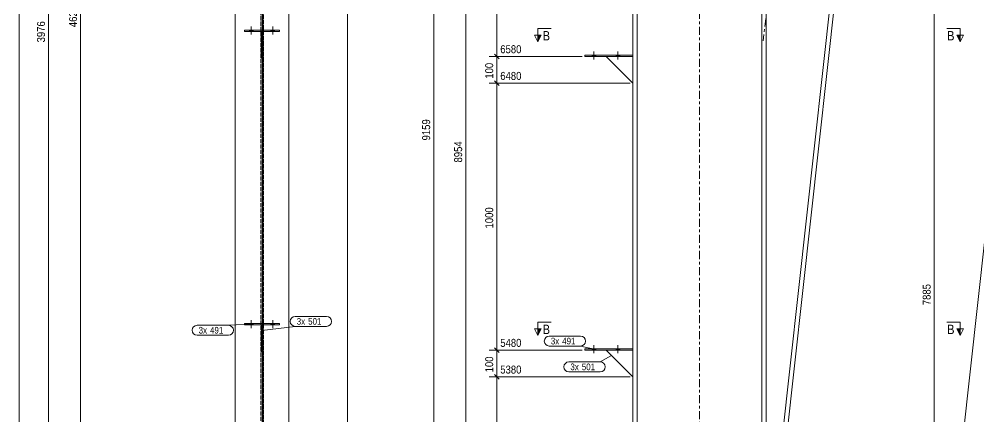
# Model space of a CAD drawing. Header units: millimetres. Extents: x 2 to 579, y 1 to 825.
# Drawn here: x 5 to 364.8, y 270.4 to 419.4 of the extents above; entities that cross this region are included whole.
import ezdxf

# ---------------------------------------------------------------- set-up
doc = ezdxf.new("R2010")
doc.units = ezdxf.units.MM
for name, pattern in [('XKITLINE00', [0]), ('XKITLINE01', [4, 1, -1, 1, -1]), ('XKITLINE02', [4, 2, -2]), ('XKITLINE03', [6, 3, -1, 1, -1])]:
    doc.linetypes.add(name, pattern=pattern)
for name, color, linetype, lineweight in [('Bolt', 3, 'Continuous', 0), ('Dimensions', 7, 'Continuous', 0), ('DrawingSheet', 5, 'Continuous', 0), ('Part', 2, 'Continuous', 0), ('PartMark', 7, 'Continuous', 0), ('Section', 6, 'Continuous', 0)]:
    doc.layers.add(name, color=color, linetype=linetype, lineweight=lineweight)
doc.styles.add('ARIAL', font='ARIAL.TTF')

# ---------------------------------------------------------------- blocks, each defined once
blk = doc.blocks.new('*A11')
at = {"layer": 'Bolt'}
for points in [[(260.54, 583.15), (260.06, 583.05), (259.58, 583.15), (259.18, 583.42), (258.91, 583.82), (258.81, 584.3), (258.81, 587.8), (258.91, 588.28), (259.18, 588.68), (259.58, 588.96), (260.06, 589.05), (260.54, 588.96), (260.94, 588.68), (261.21, 588.28), (261.31, 587.8), (261.31, 584.3), (261.21, 583.82), (260.94, 583.42)], [(260.54, 191.15), (260.06, 191.05), (259.58, 191.15), (259.18, 191.42), (258.91, 191.82), (258.81, 192.3), (258.81, 195.8), (258.91, 196.28), (259.18, 196.68), (259.58, 196.96), (260.06, 197.05), (260.54, 196.96), (260.94, 196.68), (261.21, 196.28), (261.31, 195.8), (261.31, 192.3), (261.21, 191.82), (260.94, 191.42)]]:
    blk.add_hatch(color=3, dxfattribs=at).paths.add_polyline_path(points, flags=17)
at = {"layer": 'Bolt', "color": 3, "linetype": 'XKITLINE00', "lineweight": 0}
for p, q in [((260.06, 588.55), (260.06, 583.55)), ((262.56, 586.05), (257.56, 586.05)), ((260.06, 196.55), (260.06, 191.55)), ((262.56, 194.05), (257.56, 194.05))]:
    blk.add_line(p, q, dxfattribs=at)
blk = doc.blocks.new('*A12')
at = {"layer": 'Bolt'}
for points in [[(219.76, 295.43), (219.76, 295.93), (221.16, 295.93), (221.16, 295.43)], [(219.76, 295.43), (219.76, 295.93), (221.16, 295.93), (221.16, 295.43)], [(228.76, 295.43), (228.76, 295.93), (230.16, 295.93), (230.16, 295.43)], [(228.76, 295.43), (228.76, 295.93), (230.16, 295.93), (230.16, 295.43)]]:
    blk.add_hatch(color=3, dxfattribs=at).paths.add_polyline_path(points, flags=17)
at = {"layer": 'Bolt', "color": 3, "linetype": 'XKITLINE00', "lineweight": 0}
for p, q in [((219.76, 295.43), (219.76, 295.93)), ((219.76, 295.43), (219.76, 295.93)), ((220.46, 294.27), (220.46, 297.27)), ((220.46, 294.27), (220.46, 297.27)), ((221.16, 295.43), (221.16, 295.93)), ((221.16, 295.43), (221.16, 295.93)), ((228.76, 295.43), (228.76, 295.93)), ((228.76, 295.43), (228.76, 295.93)), ((229.46, 294.27), (229.46, 297.27)), ((229.46, 294.27), (229.46, 297.27)), ((230.16, 295.43), (230.16, 295.93)), ((230.16, 295.43), (230.16, 295.93))]:
    blk.add_line(p, q, dxfattribs=at)
blk = doc.blocks.new('*A15')
at = {"layer": 'Bolt'}
for points in [[(219.76, 405.43), (219.76, 405.93), (221.16, 405.93), (221.16, 405.43)], [(219.76, 405.43), (219.76, 405.93), (221.16, 405.93), (221.16, 405.43)], [(228.76, 405.43), (228.76, 405.93), (230.16, 405.93), (230.16, 405.43)], [(228.76, 405.43), (228.76, 405.93), (230.16, 405.93), (230.16, 405.43)]]:
    blk.add_hatch(color=3, dxfattribs=at).paths.add_polyline_path(points, flags=17)
at = {"layer": 'Bolt', "color": 3, "linetype": 'XKITLINE00', "lineweight": 0}
for p, q in [((220.46, 404.27), (220.46, 407.27)), ((220.46, 404.27), (220.46, 407.27)), ((229.46, 404.27), (229.46, 407.27)), ((229.46, 404.27), (229.46, 407.27)), ((219.76, 405.43), (219.76, 405.93)), ((219.76, 405.43), (219.76, 405.93)), ((221.16, 405.43), (221.16, 405.93)), ((221.16, 405.43), (221.16, 405.93)), ((228.76, 405.43), (228.76, 405.93)), ((228.76, 405.43), (228.76, 405.93)), ((230.16, 405.43), (230.16, 405.93)), ((230.16, 405.43), (230.16, 405.93))]:
    blk.add_line(p, q, dxfattribs=at)
blk = doc.blocks.new('*A23')
at = {"layer": 'Part', "color": 2, "linetype": 'XKITLINE00', "lineweight": 0}
for p, q in [((235.06, 642.85), (235.06, 125.55)), ((236.66, 641.73), (236.66, 125.55)), ((283.46, 125.55), (283.46, 609.02)), ((285.06, 125.55), (285.06, 607.9))]:
    blk.add_line(p, q, dxfattribs=at)
at = {"layer": 'Part', "color": 7, "linetype": 'XKITLINE03', "lineweight": 0}
blk.add_line((260.06, 125.55), (260.06, 635.38), dxfattribs=at)
blk = doc.blocks.new('*A24')
at = {"layer": 'Part', "color": 2, "linetype": 'XKITLINE00', "lineweight": 0}
blk.add_line((225.06, 295.43), (235.06, 285.43), dxfattribs=at)
at = {"layer": 'Part', "color": 7, "linetype": 'XKITLINE01', "lineweight": 0}
for p, q in [((235.06, 295.43), (225.06, 295.43)), ((235.06, 285.43), (235.06, 295.43))]:
    blk.add_line(p, q, dxfattribs=at)
blk = doc.blocks.new('*A25')
at = {"layer": 'Part', "color": 2, "linetype": 'XKITLINE00', "lineweight": 0}
for p, q in [((217.06, 295.43), (217.06, 295.93)), ((217.06, 295.93), (235.06, 295.93)), ((217.06, 295.43), (235.06, 295.43))]:
    blk.add_line(p, q, dxfattribs=at)
at = {"layer": 'Part', "color": 7, "linetype": 'XKITLINE01', "lineweight": 0}
blk.add_line((235.06, 295.93), (235.06, 295.43), dxfattribs=at)
blk = doc.blocks.new('*A27')
at = {"layer": 'Part', "color": 2, "linetype": 'XKITLINE00', "lineweight": 0}
for p, q in [((217.06, 405.43), (217.06, 405.93)), ((217.06, 405.93), (235.06, 405.93)), ((217.06, 405.43), (235.06, 405.43))]:
    blk.add_line(p, q, dxfattribs=at)
at = {"layer": 'Part', "color": 7, "linetype": 'XKITLINE01', "lineweight": 0}
blk.add_line((235.06, 405.93), (235.06, 405.43), dxfattribs=at)
blk = doc.blocks.new('*A28')
at = {"layer": 'Part', "color": 2, "linetype": 'XKITLINE00', "lineweight": 0}
blk.add_line((225.06, 405.43), (235.06, 395.43), dxfattribs=at)
at = {"layer": 'Part', "color": 7, "linetype": 'XKITLINE01', "lineweight": 0}
for p, q in [((235.06, 405.43), (225.06, 405.43)), ((235.06, 395.43), (235.06, 405.43))]:
    blk.add_line(p, q, dxfattribs=at)
blk = doc.blocks.new('*A37')
at = {"layer": 'Part', "color": 7, "linetype": 'XKITLINE03', "lineweight": 0}
blk.add_line((305.28, 604.47), (283.96, 411.29), dxfattribs=at)
at = {"layer": 'Part', "color": 2, "linetype": 'XKITLINE00', "lineweight": 0}
for p, q in [((286.26, 607.06), (285.06, 606.43)), ((285.06, 606.43), (286.27, 607.05)), ((326.04, 579.26), (285.06, 207.9)), ((286.65, 207.73), (327.54, 578.21)), ((285.06, 207.9), (286.65, 207.73))]:
    blk.add_line(p, q, dxfattribs=at)
at = {"layer": 'Part', "color": 7, "linetype": 'XKITLINE01', "lineweight": 0}
for p, q in [((285.06, 606.43), (285.06, 606.43)), ((285.06, 207.9), (285.06, 606.43)), ((285.06, 606.43), (285.06, 606.43)), ((286.29, 607.07), (286.26, 607.06)), ((286.29, 607.07), (286.27, 607.05)), ((286.27, 607.05), (327.54, 578.21)), ((326.04, 579.26), (286.29, 607.07))]:
    blk.add_line(p, q, dxfattribs=at)
blk = doc.blocks.new('*A48')
at = {"layer": 'Bolt', "color": 3, "linetype": 'XKITLINE02', "lineweight": 0}
for p, q in [((95.53, 598.45), (96.53, 598.45)), ((94.03, 595.45), (98.03, 595.45)), ((95.53, 592.45), (96.53, 592.45)), ((95.53, 206.45), (96.53, 206.45)), ((94.03, 203.45), (98.03, 203.45)), ((95.53, 200.45), (96.53, 200.45))]:
    blk.add_line(p, q, dxfattribs=at)
blk = doc.blocks.new('*A49')
at = {"layer": 'Bolt'}
for points in [[(92.73, 305.33), (92.73, 304.83), (91.33, 304.83), (91.33, 305.33)], [(92.73, 305.33), (92.73, 304.83), (91.33, 304.83), (91.33, 305.33)], [(100.73, 305.33), (100.73, 304.83), (99.33, 304.83), (99.33, 305.33)], [(100.73, 305.33), (100.73, 304.83), (99.33, 304.83), (99.33, 305.33)]]:
    blk.add_hatch(color=3, dxfattribs=at).paths.add_polyline_path(points, flags=17)
at = {"layer": 'Bolt', "color": 3, "linetype": 'XKITLINE00', "lineweight": 0}
for p, q in [((92.03, 303.67), (92.03, 306.67)), ((92.03, 303.67), (92.03, 306.67)), ((100.03, 303.67), (100.03, 306.67)), ((100.03, 303.67), (100.03, 306.67)), ((91.33, 304.83), (91.33, 305.33)), ((91.33, 304.83), (91.33, 305.33)), ((92.73, 304.83), (92.73, 305.33)), ((92.73, 304.83), (92.73, 305.33)), ((99.33, 304.83), (99.33, 305.33)), ((99.33, 304.83), (99.33, 305.33)), ((100.73, 304.83), (100.73, 305.33)), ((100.73, 304.83), (100.73, 305.33))]:
    blk.add_line(p, q, dxfattribs=at)
blk = doc.blocks.new('*A52')
at = {"layer": 'Bolt'}
for points in [[(92.73, 415.33), (92.73, 414.83), (91.33, 414.83), (91.33, 415.33)], [(92.73, 415.33), (92.73, 414.83), (91.33, 414.83), (91.33, 415.33)], [(100.73, 415.33), (100.73, 414.83), (99.33, 414.83), (99.33, 415.33)], [(100.73, 415.33), (100.73, 414.83), (99.33, 414.83), (99.33, 415.33)]]:
    blk.add_hatch(color=3, dxfattribs=at).paths.add_polyline_path(points, flags=17)
at = {"layer": 'Bolt', "color": 3, "linetype": 'XKITLINE00', "lineweight": 0}
for p, q in [((91.33, 414.83), (91.33, 415.33)), ((91.33, 414.83), (91.33, 415.33)), ((92.03, 413.67), (92.03, 416.67)), ((92.03, 413.67), (92.03, 416.67)), ((92.73, 414.83), (92.73, 415.33)), ((92.73, 414.83), (92.73, 415.33)), ((99.33, 414.83), (99.33, 415.33)), ((99.33, 414.83), (99.33, 415.33)), ((100.03, 413.67), (100.03, 416.67)), ((100.03, 413.67), (100.03, 416.67)), ((100.73, 414.83), (100.73, 415.33)), ((100.73, 414.83), (100.73, 415.33))]:
    blk.add_line(p, q, dxfattribs=at)
blk = doc.blocks.new('*A60')
at = {"layer": 'Part', "color": 2, "linetype": 'XKITLINE00', "lineweight": 0}
for p, q in [((86.03, 652.25), (86.03, 134.95)), ((106.03, 652.25), (106.03, 134.95))]:
    blk.add_line(p, q, dxfattribs=at)
at = {"layer": 'Part', "color": 7, "linetype": 'XKITLINE01', "lineweight": 0}
for p, q in [((95.53, 134.95), (95.53, 651.13)), ((96.53, 651.13), (96.53, 134.95))]:
    blk.add_line(p, q, dxfattribs=at)
at = {"layer": 'Part', "color": 7, "linetype": 'XKITLINE03', "lineweight": 0}
blk.add_line((96.03, 134.95), (96.03, 644.78), dxfattribs=at)
blk = doc.blocks.new('*A61')
at = {"layer": 'Part', "color": 2, "linetype": 'XKITLINE00', "lineweight": 0}
for p, q in [((95.78, 304.83), (95.78, 294.83)), ((96.28, 304.83), (96.28, 294.83)), ((95.78, 294.83), (96.28, 294.83))]:
    blk.add_line(p, q, dxfattribs=at)
at = {"layer": 'Part', "color": 7, "linetype": 'XKITLINE01', "lineweight": 0}
blk.add_line((95.78, 304.83), (96.28, 304.83), dxfattribs=at)
blk.add_line((95.78, 304.83), (96.28, 304.83), dxfattribs=at)
blk = doc.blocks.new('*A62')
at = {"layer": 'Part', "color": 2, "linetype": 'XKITLINE00', "lineweight": 0}
for p, q in [((89.53, 305.33), (89.53, 305.33)), ((89.53, 305.33), (102.53, 305.33)), ((89.53, 305.33), (89.53, 304.83)), ((102.53, 304.83), (89.53, 304.83)), ((102.53, 305.33), (102.53, 305.33)), ((102.53, 305.33), (102.53, 304.83))]:
    blk.add_line(p, q, dxfattribs=at)
at = {"layer": 'Part', "color": 7, "linetype": 'XKITLINE01', "lineweight": 0}
for p, q in [((102.53, 305.33), (89.53, 305.33)), ((102.53, 304.83), (89.53, 304.83))]:
    blk.add_line(p, q, dxfattribs=at)
blk = doc.blocks.new('*A64')
at = {"layer": 'Part', "color": 2, "linetype": 'XKITLINE00', "lineweight": 0}
for p, q in [((89.53, 415.33), (89.53, 415.33)), ((89.53, 415.33), (102.53, 415.33)), ((89.53, 415.33), (89.53, 414.83)), ((102.53, 414.83), (89.53, 414.83)), ((102.53, 415.33), (102.53, 415.33)), ((102.53, 415.33), (102.53, 414.83))]:
    blk.add_line(p, q, dxfattribs=at)
at = {"layer": 'Part', "color": 7, "linetype": 'XKITLINE01', "lineweight": 0}
for p, q in [((102.53, 415.33), (89.53, 415.33)), ((102.53, 414.83), (89.53, 414.83))]:
    blk.add_line(p, q, dxfattribs=at)
blk = doc.blocks.new('*A65')
at = {"layer": 'Part', "color": 2, "linetype": 'XKITLINE00', "lineweight": 0}
for p, q in [((95.78, 414.83), (95.78, 404.83)), ((96.28, 414.83), (96.28, 404.83)), ((95.78, 404.83), (96.28, 404.83))]:
    blk.add_line(p, q, dxfattribs=at)
at = {"layer": 'Part', "color": 7, "linetype": 'XKITLINE01', "lineweight": 0}
blk.add_line((95.78, 414.83), (96.28, 414.83), dxfattribs=at)
blk.add_line((95.78, 414.83), (96.28, 414.83), dxfattribs=at)
blk = doc.blocks.new('*A74')
at = {"layer": 'Part', "color": 7, "linetype": 'XKITLINE01', "lineweight": 0}
for p, q in [((95.53, 616.48), (95.53, 217.31)), ((96.53, 616.46), (95.53, 616.48)), ((95.53, 615.83), (96.53, 615.83)), ((96.53, 616.46), (96.53, 217.31)), ((86.03, 588.66), (86.03, 217.13)), ((86.03, 588.66), (95.53, 588.66)), ((86.03, 587.62), (106.03, 587.62)), ((96.53, 588.66), (106.03, 588.66)), ((106.03, 217.13), (106.03, 588.66)), ((86.03, 217.31), (106.03, 217.31)), ((86.03, 217.13), (106.03, 217.13))]:
    blk.add_line(p, q, dxfattribs=at)
at = {"layer": 'Part', "color": 7, "linetype": 'XKITLINE03', "lineweight": 0}
blk.add_line((96.03, 613.88), (96.03, 420.69), dxfattribs=at)
blk = doc.blocks.new('*A119')
at = {"layer": 'DrawingSheet', "color": 5, "linetype": 'XKITLINE00', "lineweight": 0}
blk.add_line((5, 825), (5, 5), dxfattribs=at)
blk = doc.blocks.new('*A127')
at = {"layer": 'Dimensions', "color": 7, "linetype": 'XKITLINE00', "lineweight": 0}
blk.add_line((160.42, 95.45), (160.42, 661.37), dxfattribs=at)
at = {"layer": 'Dimensions', "color": 3, "style": 'ARIAL', "width": 0.85}
blk.add_text('9159', height=3, rotation=90.0002, dxfattribs=at).set_placement((159.07, 373.96))
blk = doc.blocks.new('*A132')
at = {"layer": 'PartMark', "color": 7, "linetype": 'XKITLINE00', "lineweight": 0}
for p, q in [((203.71, 300.65), (215.49, 300.65)), ((203.71, 296.95), (215.49, 296.95)), ((220.69, 295.8), (215.49, 296.95))]:
    blk.add_line(p, q, dxfattribs=at)
for centre, start, end in [((203.71, 298.8), 90, 270), ((215.49, 298.8), 270, 90)]:
    blk.add_arc(centre, 1.85, start, end, dxfattribs=at)
at = {"layer": 'PartMark', "color": 3, "style": 'ARIAL', "width": 0.85}
for s, p in [('3x', (204.31, 297.55)), ('491', (208.58, 297.55))]:
    blk.add_text(s, height=2.5, dxfattribs=at).set_placement(p)
blk = doc.blocks.new('*A133')
at = {"layer": 'PartMark', "color": 7, "linetype": 'XKITLINE00', "lineweight": 0}
for p, q in [((227.09, 293.4), (222.85, 291)), ((211.06, 291), (222.85, 291)), ((211.06, 287.3), (222.85, 287.3))]:
    blk.add_line(p, q, dxfattribs=at)
for centre, start, end in [((211.06, 289.15), 90, 270), ((222.85, 289.15), 270, 90)]:
    blk.add_arc(centre, 1.85, start, end, dxfattribs=at)
at = {"layer": 'PartMark', "color": 3, "style": 'ARIAL', "width": 0.85}
for s, p in [('3x', (211.66, 287.9)), ('501', (215.93, 287.9))]:
    blk.add_text(s, height=2.5, dxfattribs=at).set_placement(p)
blk = doc.blocks.new('*A136')
at = {"layer": 'Section'}
for points in [[(200.74, 303.43), (199.49, 300.93), (199.49, 303.43)], [(357.75, 303.43), (357.75, 300.93), (356.5, 303.43)]]:
    blk.add_hatch(color=3, dxfattribs=at).paths.add_polyline_path(points, flags=17)
at = {"layer": 'Section', "color": 1, "linetype": 'XKITLINE00', "lineweight": 0}
for p, q in [((199.49, 305.93), (204.49, 305.93)), ((199.49, 305.93), (199.49, 300.93)), ((357.75, 305.93), (352.75, 305.93)), ((357.75, 305.93), (357.75, 300.93))]:
    blk.add_line(p, q, dxfattribs=at)
at = {"layer": 'Section', "color": 3, "linetype": 'XKITLINE00', "lineweight": 0}
for p, q in [((199.49, 300.93), (198.24, 303.43)), ((200.74, 303.43), (198.24, 303.43)), ((199.49, 300.93), (200.74, 303.43)), ((356.5, 303.43), (359, 303.43)), ((357.75, 300.93), (356.5, 303.43)), ((359, 303.43), (357.75, 300.93))]:
    blk.add_line(p, q, dxfattribs=at)
at = {"layer": 'Section', "color": 7, "style": 'ARIAL', "width": 0.85}
for p in [(201.24, 301.43), (352.88, 301.43)]:
    blk.add_text('B', height=3.5, dxfattribs=at).set_placement(p)
blk = doc.blocks.new('*A141')
at = {"layer": 'Section'}
for points in [[(200.74, 413.43), (199.49, 410.93), (199.49, 413.43)], [(357.75, 413.43), (357.75, 410.93), (356.5, 413.43)]]:
    blk.add_hatch(color=3, dxfattribs=at).paths.add_polyline_path(points, flags=17)
at = {"layer": 'Section', "color": 1, "linetype": 'XKITLINE00', "lineweight": 0}
for p, q in [((199.49, 415.93), (204.49, 415.93)), ((199.49, 415.93), (199.49, 410.93)), ((357.75, 415.93), (352.75, 415.93)), ((357.75, 415.93), (357.75, 410.93))]:
    blk.add_line(p, q, dxfattribs=at)
at = {"layer": 'Section', "color": 3, "linetype": 'XKITLINE00', "lineweight": 0}
for p, q in [((199.49, 410.93), (198.24, 413.43)), ((200.74, 413.43), (198.24, 413.43)), ((199.49, 410.93), (200.74, 413.43)), ((356.5, 413.43), (359, 413.43)), ((357.75, 410.93), (356.5, 413.43)), ((359, 413.43), (357.75, 410.93))]:
    blk.add_line(p, q, dxfattribs=at)
at = {"layer": 'Section', "color": 7, "style": 'ARIAL', "width": 0.85}
for p in [(201.24, 411.43), (352.88, 411.43)]:
    blk.add_text('B', height=3.5, dxfattribs=at).set_placement(p)
blk = doc.blocks.new('*A152')
at = {"layer": 'Dimensions', "color": 7, "linetype": 'XKITLINE00', "lineweight": 0}
blk.add_line((172.42, 97.45), (172.42, 642.85), dxfattribs=at)
at = {"layer": 'Dimensions', "color": 3, "style": 'ARIAL', "width": 0.85}
blk.add_text('8954', height=3, rotation=90.0002, dxfattribs=at).set_placement((171.07, 365.7))
blk = doc.blocks.new('*A156')
at = {"layer": 'Dimensions', "color": 7, "linetype": 'XKITLINE00', "lineweight": 0}
blk.add_line((348.06, 97.45), (348.06, 535.93), dxfattribs=at)
at = {"layer": 'Dimensions', "color": 3, "style": 'ARIAL', "width": 0.85}
blk.add_text('7885', height=3, rotation=90.0002, dxfattribs=at).set_placement((346.71, 312.24))
blk = doc.blocks.new('*A159')
at = {"layer": 'Dimensions', "color": 7, "linetype": 'XKITLINE00', "lineweight": 0}
for p, q in [((407.21, 586.9), (408.91, 585.2)), ((261.06, 586.05), (410.46, 586.05)), ((408.06, 194.05), (408.06, 586.05)), ((407.21, 194.9), (408.91, 193.2)), ((261.06, 194.05), (410.46, 194.05))]:
    blk.add_line(p, q, dxfattribs=at)
at = {"layer": 'Dimensions', "color": 3}
for p in [(408.06, 586.05), (408.06, 194.05)]:
    blk.add_point(p, dxfattribs=at)
at = {"layer": 'Dimensions', "color": 3, "style": 'ARIAL', "width": 0.85}
blk.add_text('8386', height=3, dxfattribs=at).set_placement((397.86, 587.25))
blk.add_text('3920', height=3, rotation=90.0002, dxfattribs=at).set_placement((406.71, 385.6))
blk = doc.blocks.new('*A161')
at = {"layer": 'Dimensions', "color": 7, "linetype": 'XKITLINE00', "lineweight": 0}
for p, q in [((234.06, 285.43), (181.21, 285.43)), ((183.21, 286.28), (184.91, 284.58)), ((184.06, 97.45), (184.06, 285.43)), ((234.06, 97.45), (181.21, 97.45)), ((183.21, 98.3), (184.91, 96.6))]:
    blk.add_line(p, q, dxfattribs=at)
at = {"layer": 'Dimensions', "color": 3}
for p in [(184.06, 285.43), (184.06, 97.45)]:
    blk.add_point(p, dxfattribs=at)
at = {"layer": 'Dimensions', "color": 3, "style": 'ARIAL', "width": 0.85}
blk.add_text('5380', height=3, dxfattribs=at).set_placement((185.36, 286.63))
blk.add_text('5380', height=3, rotation=90.0002, dxfattribs=at).set_placement((182.71, 186.99))
blk = doc.blocks.new('*A162')
at = {"layer": 'Dimensions', "color": 7, "linetype": 'XKITLINE00', "lineweight": 0}
for p, q in [((216.06, 295.43), (181.21, 295.43)), ((183.21, 296.28), (184.91, 294.58)), ((184.06, 285.43), (184.06, 295.43)), ((234.06, 285.43), (181.21, 285.43)), ((183.21, 286.28), (184.91, 284.58))]:
    blk.add_line(p, q, dxfattribs=at)
at = {"layer": 'Dimensions', "color": 3}
for p in [(184.06, 295.43), (184.06, 285.43)]:
    blk.add_point(p, dxfattribs=at)
at = {"layer": 'Dimensions', "color": 3, "style": 'ARIAL', "width": 0.85}
blk.add_text('5480', height=3, dxfattribs=at).set_placement((185.36, 296.63))
blk.add_text('100', height=3, rotation=90.0002, dxfattribs=at).set_placement((182.71, 287.09))
blk = doc.blocks.new('*A163')
at = {"layer": 'Dimensions', "color": 7, "linetype": 'XKITLINE00', "lineweight": 0}
for p, q in [((183.21, 396.28), (184.91, 394.58)), ((234.06, 395.43), (181.21, 395.43)), ((184.06, 295.43), (184.06, 395.43)), ((216.06, 295.43), (181.21, 295.43)), ((183.21, 296.28), (184.91, 294.58))]:
    blk.add_line(p, q, dxfattribs=at)
at = {"layer": 'Dimensions', "color": 3}
for p in [(184.06, 395.43), (184.06, 295.43)]:
    blk.add_point(p, dxfattribs=at)
at = {"layer": 'Dimensions', "color": 3, "style": 'ARIAL', "width": 0.85}
blk.add_text('6480', height=3, dxfattribs=at).set_placement((185.36, 396.63))
blk.add_text('1000', height=3, rotation=90.0002, dxfattribs=at).set_placement((182.71, 340.98))
blk = doc.blocks.new('*A164')
at = {"layer": 'Dimensions', "color": 7, "linetype": 'XKITLINE00', "lineweight": 0}
for p, q in [((216.06, 405.43), (181.21, 405.43)), ((183.21, 406.28), (184.91, 404.58)), ((184.06, 395.43), (184.06, 405.43)), ((183.21, 396.28), (184.91, 394.58)), ((234.06, 395.43), (181.21, 395.43))]:
    blk.add_line(p, q, dxfattribs=at)
at = {"layer": 'Dimensions', "color": 3}
for p in [(184.06, 405.43), (184.06, 395.43)]:
    blk.add_point(p, dxfattribs=at)
at = {"layer": 'Dimensions', "color": 3, "style": 'ARIAL', "width": 0.85}
blk.add_text('6580', height=3, dxfattribs=at).set_placement((185.36, 406.63))
blk.add_text('100', height=3, rotation=90.0002, dxfattribs=at).set_placement((182.71, 397.09))
blk = doc.blocks.new('*A165')
at = {"layer": 'Dimensions', "color": 7, "linetype": 'XKITLINE00', "lineweight": 0}
for p, q in [((234.06, 525.43), (181.21, 525.43)), ((183.21, 526.28), (184.91, 524.58)), ((184.06, 405.43), (184.06, 525.43)), ((216.06, 405.43), (181.21, 405.43)), ((183.21, 406.28), (184.91, 404.58))]:
    blk.add_line(p, q, dxfattribs=at)
at = {"layer": 'Dimensions', "color": 3}
for p in [(184.06, 525.43), (184.06, 405.43)]:
    blk.add_point(p, dxfattribs=at)
at = {"layer": 'Dimensions', "color": 3, "style": 'ARIAL', "width": 0.85}
blk.add_text('7780', height=3, dxfattribs=at).set_placement((185.36, 526.63))
blk.add_text('1200', height=3, rotation=90.0002, dxfattribs=at).set_placement((182.71, 460.98))
blk = doc.blocks.new('*A170')
at = {"layer": 'Dimensions', "color": 7, "linetype": 'XKITLINE00', "lineweight": 0}
for p, q in [((326.88, 563.19), (393.55, 555.84)), ((351.92, 200.52), (391.16, 556.1)), ((390.41, 557.04), (391.91, 555.16)), ((287.64, 207.62), (354.31, 200.26)), ((287.64, 207.62), (354.31, 200.26)), ((352.71, 207.7), (351.92, 200.52)), ((351.7, 203.06), (351.92, 200.52)), ((352.69, 202.95), (351.92, 200.52)), ((351.17, 201.46), (352.67, 199.59))]:
    blk.add_line(p, q, dxfattribs=at)
at = {"layer": 'Dimensions', "color": 3}
for p in [(391.16, 556.1), (351.92, 200.52)]:
    blk.add_point(p, dxfattribs=at)
at = {"layer": 'Dimensions', "color": 7}
blk.add_point((351.92, 200.52), dxfattribs=at)
at = {"layer": 'Dimensions', "color": 3, "style": 'ARIAL', "width": 0.85}
for s, rotation, p in [('3577', -6.2968, (381.15, 558.41)), ('3577', 83.7034, (369.71, 374.04)), ('RD', 83.7034, (350.89, 202.09))]:
    blk.add_text(s, height=3, rotation=rotation, dxfattribs=at).set_placement(p)
blk = doc.blocks.new('*A187')
at = {"layer": 'Dimensions', "color": 7, "linetype": 'XKITLINE00', "lineweight": 0}
for p, q in [((107.03, 652.25), (130.43, 652.25)), ((127.18, 653.1), (128.88, 651.4)), ((128.03, 262.01), (128.03, 652.25)), ((127.18, 262.86), (128.88, 261.17)), ((102.03, 262.01), (130.43, 262.01))]:
    blk.add_line(p, q, dxfattribs=at)
at = {"layer": 'Dimensions', "color": 3}
for p in [(128.03, 652.25), (128.03, 262.01)]:
    blk.add_point(p, dxfattribs=at)
at = {"layer": 'Dimensions', "color": 3, "style": 'ARIAL', "width": 0.85}
blk.add_text('8954', height=3, dxfattribs=at).set_placement((113.33, 653.45))
blk.add_text('3902', height=3, rotation=90.0002, dxfattribs=at).set_placement((126.68, 452.68))
blk = doc.blocks.new('*A188')
at = {"layer": 'Dimensions', "color": 7, "linetype": 'XKITLINE00', "lineweight": 0}
for p, q in [((96.03, 533.83), (96.03, 172.45)), ((96.28, 533.83), (96.28, 172.45)), ((96.88, 175.7), (95.18, 174.01)), ((97.13, 175.7), (95.43, 174.01)), ((96.03, 174.85), (96.28, 174.85))]:
    blk.add_line(p, q, dxfattribs=at)
at = {"layer": 'Dimensions', "color": 3}
for p in [(96.03, 174.85), (96.28, 174.85)]:
    blk.add_point(p, dxfattribs=at)
at = {"layer": 'Dimensions', "color": 3, "style": 'ARIAL', "width": 0.85}
blk.add_text('3', height=3, dxfattribs=at).set_placement((95.04, 176.2))
blk = doc.blocks.new('*A189')
at = {"layer": 'Dimensions', "color": 7, "linetype": 'XKITLINE00', "lineweight": 0}
for p, q in [((79.53, 613.95), (13.18, 613.95)), ((15.18, 614.8), (16.88, 613.11)), ((16.03, 216.31), (16.03, 613.95)), ((85.53, 216.31), (13.18, 216.31)), ((15.18, 217.15), (16.88, 215.46))]:
    blk.add_line(p, q, dxfattribs=at)
at = {"layer": 'Dimensions', "color": 3}
for p in [(16.03, 613.95), (16.03, 216.31)]:
    blk.add_point(p, dxfattribs=at)
at = {"layer": 'Dimensions', "color": 3, "style": 'ARIAL', "width": 0.85}
blk.add_text('8571', height=3, dxfattribs=at).set_placement((17.33, 615.15))
blk.add_text('3976', height=3, rotation=90.0002, dxfattribs=at).set_placement((14.68, 410.68))
blk = doc.blocks.new('*A190')
at = {"layer": 'Dimensions', "color": 7, "linetype": 'XKITLINE00', "lineweight": 0}
blk.add_line((28.03, 189.45), (28.03, 652.25), dxfattribs=at)
at = {"layer": 'Dimensions', "color": 3, "style": 'ARIAL', "width": 0.85}
blk.add_text('4628', height=3, rotation=90.0002, dxfattribs=at).set_placement((26.68, 416.4))
blk = doc.blocks.new('*A200')
at = {"layer": 'PartMark', "color": 7, "linetype": 'XKITLINE00', "lineweight": 0}
for p, q in [((71.68, 304.72), (83.46, 304.72)), ((92.16, 305.2), (83.46, 304.72)), ((71.68, 301.02), (83.46, 301.02))]:
    blk.add_line(p, q, dxfattribs=at)
for centre, start, end in [((71.68, 302.87), 90, 270), ((83.46, 302.87), 270, 90)]:
    blk.add_arc(centre, 1.85, start, end, dxfattribs=at)
at = {"layer": 'PartMark', "color": 3, "style": 'ARIAL', "width": 0.85}
for s, p in [('3x', (72.28, 301.62)), ('491', (76.55, 301.62))]:
    blk.add_text(s, height=2.5, dxfattribs=at).set_placement(p)
blk = doc.blocks.new('*A201')
at = {"layer": 'PartMark', "color": 7, "linetype": 'XKITLINE00', "lineweight": 0}
for p, q in [((108.47, 308.02), (120.25, 308.02)), ((95.91, 302.8), (108.47, 304.32)), ((108.47, 304.32), (120.25, 304.32))]:
    blk.add_line(p, q, dxfattribs=at)
for centre, start, end in [((108.47, 306.17), 90, 270), ((120.25, 306.17), 270, 90)]:
    blk.add_arc(centre, 1.85, start, end, dxfattribs=at)
at = {"layer": 'PartMark', "color": 3, "style": 'ARIAL', "width": 0.85}
for s, p in [('3x', (109.07, 304.92)), ('501', (113.34, 304.92))]:
    blk.add_text(s, height=2.5, dxfattribs=at).set_placement(p)

msp = doc.modelspace()

# ---------------------------------------------------------------- block references
at = {"lineweight": 0}
for name in ['*A119', '*A127', '*A190', '*A187', '*A152', '*A189', '*A74', '*A37', '*A48', '*A159', '*A11', '*A170', '*A156', '*A188', '*A165', '*A64', '*A52', '*A65', '*A141', '*A164', '*A15', '*A27', '*A28', '*A163', '*A49', '*A201', '*A136', '*A200', '*A62', '*A61', '*A162', '*A132', '*A25', '*A12', '*A24', '*A133', '*A161']:
    msp.add_blockref(name, (0, 0), dxfattribs=at)
at = {"layer": 'Part', "lineweight": 0}
for name in ['*A60', '*A23']:
    msp.add_blockref(name, (0, 0), dxfattribs=at)

doc.saveas('drawing.dxf')
